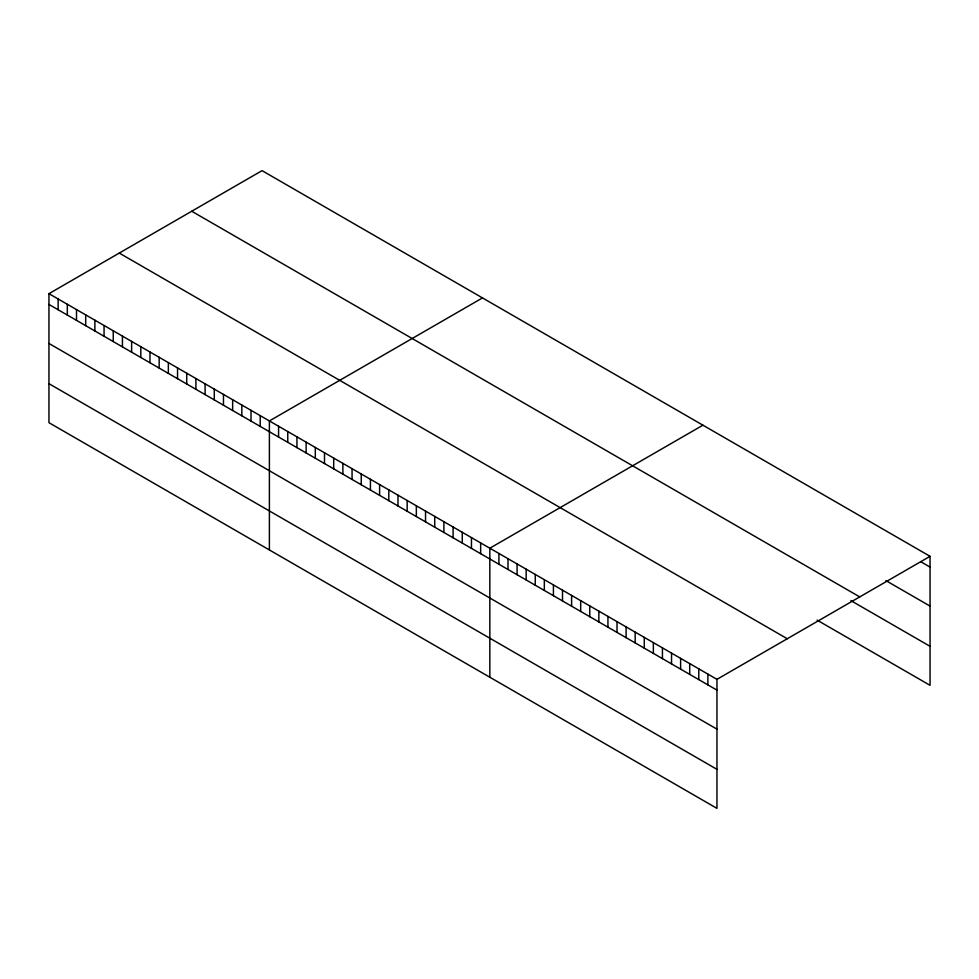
<?xml version="1.0" encoding="UTF-8"?>
<svg xmlns="http://www.w3.org/2000/svg" width="979" height="979" viewBox="0 0 979 979"><rect width="100%" height="100%" fill="white"/><g stroke="black" fill="none" stroke-linecap="round" stroke-linejoin="round"><path stroke-width="1.47" d="M48.95 293.676L716.958 679.34L716.958 808.36L48.95 422.683L48.95 293.676L262.042 170.64L930.05 556.317L930.05 685.324L817.135 620.135M482.488 297.91L269.396 420.946L269.396 549.953M702.934 425.18L489.83 548.216L489.83 677.223M716.958 679.34L930.05 556.317M920.97 561.836L930.05 567.086M885.922 580.62L930.05 606.099M191.725 211.244L859.733 596.909M850.886 600.604L930.05 646.311M119.267 253.071L787.275 638.749M48.95 304.445L716.958 690.109M48.95 343.458L716.958 729.135M48.95 383.67L716.958 769.335M707.866 674.103L707.866 684.872M698.786 668.853L698.786 679.622M689.705 663.603L689.705 674.372M680.613 658.365L680.613 669.134M671.533 653.115L671.533 663.884M662.44 647.878L662.44 658.647M653.36 642.628L653.36 653.397M644.28 637.378L644.28 648.147M635.187 632.14L635.187 642.909M626.107 626.89L626.107 637.659M617.015 621.641L617.015 632.422M607.935 616.403L607.935 627.172M598.854 611.153L598.854 621.922M589.762 605.915L589.762 616.684M580.682 600.665L580.682 611.434M571.601 595.416L571.601 606.185M562.509 590.178L562.509 600.947M553.429 584.928L553.429 595.697M544.336 579.69L544.336 590.459M535.256 574.44L535.256 585.209M526.176 569.191L526.176 579.96M517.083 563.953L517.083 574.722M508.003 558.703L508.003 569.472M498.923 553.465L498.923 564.234M480.652 542.917L480.652 553.686M471.462 537.606L471.462 548.375M462.272 532.307L462.272 543.076M453.093 527.008L453.093 537.777M443.903 521.697L443.903 532.466M434.725 516.398L434.725 527.167M425.535 511.099L425.535 521.868M416.356 505.788L416.356 516.557M407.166 500.489L407.166 511.258M397.988 495.19L397.988 505.959M388.798 489.879L388.798 500.648M379.607 484.581L379.607 495.35M370.429 479.282L370.429 490.051M361.239 473.971L361.239 484.74M352.061 468.672L352.061 479.441M342.87 463.373L342.87 474.142M333.692 458.062L333.692 468.831M324.502 452.763L324.502 463.532M315.311 447.464L315.311 458.233M306.133 442.153L306.133 452.922M296.943 436.854L296.943 447.623M287.765 431.555L287.765 442.324M278.574 426.244L278.574 437.013M260.206 415.647L260.206 426.416M251.016 410.336L251.016 421.105M241.837 405.037L241.837 415.806M232.647 399.738L232.647 410.507M223.469 394.427L223.469 405.196M214.279 389.128L214.279 399.897M205.1 383.829L205.1 394.598M195.91 378.518L195.91 389.287M186.72 373.219L186.72 383.988M177.542 367.92L177.542 378.689M168.351 362.609L168.351 373.378M159.173 357.311L159.173 368.08M149.983 352.012L149.983 362.781M140.805 346.701L140.805 357.47M131.614 341.402L131.614 352.171M122.436 336.103L122.436 346.872M113.246 330.792L113.246 341.561M104.055 325.493L104.055 336.262M94.877 320.194L94.877 330.963M85.687 314.883L85.687 325.652M76.509 309.584L76.509 320.353M67.318 304.285L67.318 315.054M58.14 298.974L58.14 309.743"/></g></svg>
